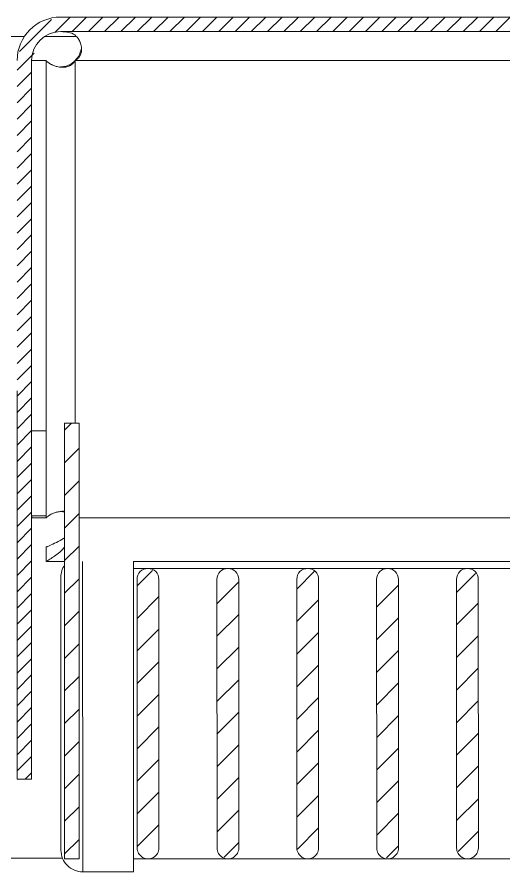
# Model space of a CAD drawing. Header units: millimetres. Extents: x -16985 to -606, y 2122 to 9380.
# Drawn here: x -2224.3 to -2157.2, y 7541.3 to 7659.1 of the extents above; entities that cross this region are included whole.
import ezdxf

# ---------------------------------------------------------------- set-up
doc = ezdxf.new("R2010")
doc.units = ezdxf.units.MM
doc.linetypes.add('K5LT32768', pattern=[0])
doc.linetypes.add('K5LT_THIN', pattern=[0])
pattern_1 = [(45, (0, 0), (-2.245064, 2.245064), [])]

msp = doc.modelspace()

# ---------------------------------------------------------------- hatches: boundary and pattern name
h = msp.add_hatch()
h.set_pattern_fill('ANSI31_ISO', style=0, pattern_type=0)
h.set_pattern_definition([(45, (0, 0), (-1.122532, 1.122532), [])])
h.paths.add_polyline_path([(-2224.29, 7554.07), (-2222.29, 7554.07), (-2222.29, 7653.07), (-2221.51, 7655.44), (-2219.48, 7656.89), (-2218.29, 7657.07), (-2116.63, 7657.07), (-2116.63, 7659.07), (-2218.29, 7659.07), (-2221.26, 7658.28), (-2223.45, 7656.13), (-2224.29, 7653.17), (-2224.29, 7653.07)])
h = msp.add_hatch()
h.set_pattern_fill('ANSI31_ISO', style=0, pattern_type=0)
h.set_pattern_definition(pattern_1)
h.paths.add_polyline_path([(-2217.75, 7543.11), (-2215.75, 7543.11), (-2215.76, 7603.11), (-2217.76, 7603.11)])
h = msp.add_hatch()
h.set_pattern_fill('ANSI31_ISO', style=0, pattern_type=0)
h.set_pattern_definition(pattern_1)
h.paths.add_polyline_path([(-2207.75, 7544.61), (-2207.18, 7543.43), (-2205.91, 7543.15), (-2204.89, 7543.97), (-2204.75, 7544.61), (-2204.76, 7581.61), (-2205.33, 7582.78), (-2206.6, 7583.07), (-2207.62, 7582.24), (-2207.76, 7581.61)])
h = msp.add_hatch()
h.set_pattern_fill('ANSI31_ISO', style=0, pattern_type=0)
h.set_pattern_definition(pattern_1)
h.paths.add_polyline_path([(-2196.75, 7544.61), (-2196.18, 7543.43), (-2194.91, 7543.15), (-2193.89, 7543.98), (-2193.75, 7544.61), (-2193.76, 7581.61), (-2194.33, 7582.79), (-2195.6, 7583.07), (-2196.62, 7582.24), (-2196.76, 7581.61)])
h = msp.add_hatch()
h.set_pattern_fill('ANSI31_ISO', style=0, pattern_type=0)
h.set_pattern_definition(pattern_1)
h.paths.add_polyline_path([(-2185.75, 7544.61), (-2185.18, 7543.43), (-2183.91, 7543.15), (-2182.89, 7543.98), (-2182.75, 7544.61), (-2182.76, 7581.61), (-2183.33, 7582.79), (-2184.6, 7583.07), (-2185.62, 7582.24), (-2185.76, 7581.61)])
h = msp.add_hatch()
h.set_pattern_fill('ANSI31_ISO', style=0, pattern_type=0)
h.set_pattern_definition(pattern_1)
h.paths.add_polyline_path([(-2174.75, 7544.61), (-2174.18, 7543.43), (-2172.91, 7543.15), (-2171.89, 7543.98), (-2171.75, 7544.61), (-2171.76, 7581.61), (-2172.33, 7582.79), (-2173.6, 7583.07), (-2174.62, 7582.24), (-2174.76, 7581.61)])
h = msp.add_hatch()
h.set_pattern_fill('ANSI31_ISO', style=0, pattern_type=0)
h.set_pattern_definition(pattern_1)
h.paths.add_polyline_path([(-2163.75, 7544.61), (-2163.18, 7543.43), (-2161.91, 7543.15), (-2160.89, 7543.98), (-2160.75, 7544.61), (-2160.76, 7581.61), (-2161.33, 7582.79), (-2162.6, 7583.07), (-2163.62, 7582.24), (-2163.76, 7581.61)])

# ---------------------------------------------------------------- linework, layer by layer
at = {"color": 7, "linetype": 'K5LT_THIN', "lineweight": 18}
for p, q in [((-2218.29, 7659.07), (-2116.63, 7659.07)), ((-2218.29, 7657.07), (-2116.63, 7657.07)), ((-2223.29, 7656.39), (-2226, 7656.39)), ((-2216.17, 7656.39), (-2220.52, 7656.39)), ((-2222.29, 7554.07), (-2222.29, 7653.07)), ((-2222.29, 7653.07), (-2220.29, 7653.07)), ((-2220.29, 7602.07), (-2220.29, 7653.07)), ((-1714.29, 7653.07), (-2216.29, 7653.07)), ((-2224.29, 7554.07), (-2224.29, 7607.57)), ((-2217.75, 7543.11), (-2217.76, 7603.11)), ((-2215.76, 7603.11), (-2217.76, 7603.11)), ((-2215.75, 7543.11), (-2215.76, 7603.11)), ((-2220.29, 7602.07), (-2222.29, 7602.07)), ((-2220.29, 7590.37), (-2220.29, 7602.07)), ((-2222.29, 7590.37), (-2220.29, 7590.37)), ((-2220.27, 7590.1), (-2222.25, 7590.1)), ((-2220.29, 7586.07), (-2220.29, 7584.07)), ((-2220.29, 7584.07), (-2217.76, 7584.07)), ((-2208.26, 7584.07), (-1720.26, 7584.07)), ((-2208.25, 7541.31), (-2208.26, 7584.07)), ((-1720.26, 7583.15), (-2208.26, 7583.11)), ((-2218.26, 7581.91), (-2218.25, 7563.11)), ((-2207.75, 7544.61), (-2207.76, 7581.61)), ((-2204.75, 7544.61), (-2204.76, 7581.61)), ((-2196.75, 7544.61), (-2196.76, 7581.61)), ((-2193.75, 7544.61), (-2193.76, 7581.61)), ((-2185.75, 7544.61), (-2185.76, 7581.61)), ((-2182.75, 7544.61), (-2182.76, 7581.61)), ((-2174.75, 7544.61), (-2174.76, 7581.61)), ((-2171.75, 7544.61), (-2171.76, 7581.61)), ((-2163.75, 7544.61), (-2163.76, 7581.61)), ((-2160.75, 7544.61), (-2160.76, 7581.61)), ((-2218.25, 7563.11), (-2218.25, 7544.31)), ((-2224.29, 7554.07), (-2222.29, 7554.07)), ((-2218.04, 7543.19), (-2232.79, 7543.19)), ((-2215.75, 7543.11), (-2217.75, 7543.11)), ((-2208.25, 7543.11), (-1720.25, 7543.15)), ((-2215.25, 7541.31), (-2208.25, 7541.31))]:
    msp.add_line(p, q, dxfattribs=at)
at = {"color": 8, "linetype": 'K5LT32768', "lineweight": 15, "true_color": 0x808080}
for p, q in [((-2216.29, 7603.11), (-2216.29, 7653.07)), ((-1714.29, 7590.07), (-2215.76, 7590.07)), ((-2215.26, 7584.08), (-2215.25, 7541.31))]:
    msp.add_line(p, q, dxfattribs=at)
at = {"color": 7, "linetype": 'K5LT_THIN', "lineweight": 18}
for centre, radius, start, end in [((-2218.29, 7653.07), 6, 90, 180), ((-2218.29, 7653.07), 4, 90, 180), ((-2215.26, 7581.91), 3, 146.4483, 180.0056), ((-2206.26, 7581.61), 1.5, 0.0056, 180.0056), ((-2195.26, 7581.61), 1.5, 0.0056, 180.0056), ((-2184.26, 7581.61), 1.5, 0.0056, 180.0056), ((-2173.26, 7581.61), 1.5, 0.0056, 180.0056), ((-2162.26, 7581.61), 1.5, 0.0056, 180.0056), ((-2215.25, 7544.31), 3, 180.0056, 270.0056), ((-2206.25, 7544.61), 1.5, 180.0056, 0.0056), ((-2195.25, 7544.61), 1.5, 180.0056, 0.0056), ((-2184.25, 7544.61), 1.5, 180.0056, 0.0056), ((-2173.25, 7544.61), 1.5, 180.0056, 0.0056), ((-2162.25, 7544.61), 1.5, 180.0056, 0.0056)]:
    msp.add_arc(centre, radius, start, end, dxfattribs=at)
for points, knots in [([(-2216.29, 7653.07), (-2216.25, 7653.1), (-2216.16, 7653.16), (-2216.04, 7653.26), (-2215.92, 7653.36), (-2215.81, 7653.48), (-2215.71, 7653.61), (-2215.63, 7653.74), (-2215.55, 7653.88), (-2215.45, 7654.15), (-2215.38, 7654.64), (-2215.45, 7655.11), (-2215.55, 7655.44), (-2215.61, 7655.6), (-2215.68, 7655.75), (-2215.88, 7656.15), (-2216.32, 7656.67), (-2217.17, 7657.03), (-2217.91, 7657.05), (-2218.29, 7657.07)], [0, 0, 0, 0, 0.021, 0.042004, 0.063011, 0.084023, 0.105039, 0.12606, 0.147083, 0.168105, 0.241093, 0.348661, 0.376388, 0.404113, 0.432337, 0.460661, 0.636933, 0.815172, 1, 1, 1, 1]), ([(-2216.29, 7653.07), (-2216.08, 7653.31), (-2215.68, 7653.78), (-2215.54, 7654.37), (-2215.48, 7654.66)], [0, 0, 0, 0, 0.519079, 1, 1, 1, 1]), ([(-2216.29, 7653.07), (-2216.43, 7652.89), (-2216.59, 7652.67), (-2216.83, 7652.49), (-2216.95, 7652.41), (-2217.1, 7652.33), (-2217.39, 7652.21), (-2217.95, 7652.12), (-2218.58, 7652.19), (-2219.1, 7652.34), (-2219.4, 7652.46), (-2219.73, 7652.62), (-2220.07, 7652.84), (-2220.27, 7653.04), (-2220.29, 7653.06), (-2220.29, 7653.07)], [0, 0, 0, 0, 0.09862, 0.118851, 0.139084, 0.159317, 0.199841, 0.281474, 0.42043, 0.518497, 0.593739, 0.631304, 0.782537, 0.934105, 1, 1, 1, 1]), ([(-2218.32, 7652.2), (-2218.05, 7652.22), (-2217.5, 7652.28), (-2216.79, 7652.62), (-2216.43, 7652.95), (-2216.29, 7653.07)], [0, 0, 0, 0, 0.366961, 0.763965, 1, 1, 1, 1]), ([(-2217.76, 7590.97), (-2217.86, 7590.98), (-2218.08, 7590.99), (-2218.38, 7590.96), (-2218.66, 7590.91), (-2218.9, 7590.85), (-2219.17, 7590.77), (-2219.4, 7590.68), (-2219.64, 7590.56), (-2219.81, 7590.46), (-2219.95, 7590.37), (-2220.07, 7590.28), (-2220.17, 7590.2), (-2220.23, 7590.13), (-2220.25, 7590.11), (-2220.27, 7590.1)], [0, 0, 0, 0, 0.078137, 0.157173, 0.236173, 0.305319, 0.374928, 0.489923, 0.547334, 0.662304, 0.719714, 0.777125, 0.88752, 0.9436, 1, 1, 1, 1]), ([(-2217.76, 7590.86), (-2217.78, 7590.87), (-2218.02, 7590.96), (-2218.26, 7590.95), (-2218.49, 7590.93)], [0, 0, 0, 0, 0.084651, 1, 1, 1, 1]), ([(-2222.29, 7590.37), (-2222.29, 7590.34), (-2222.29, 7590.3), (-2222.28, 7590.21), (-2222.26, 7590.14), (-2222.25, 7590.1)], [0, 0, 0, 0, 0.250166, 0.500333, 1, 1, 1, 1]), ([(-2220.27, 7590.1), (-2220.27, 7590.13), (-2220.28, 7590.19), (-2220.29, 7590.28), (-2220.29, 7590.34), (-2220.29, 7590.37)], [0, 0, 0, 0, 0.347663, 0.673659, 1, 1, 1, 1]), ([(-2217.76, 7587.34), (-2217.8, 7587.31), (-2218.16, 7587.03), (-2218.89, 7586.69), (-2219.69, 7586.32), (-2220.08, 7586.16), (-2220.19, 7586.11), (-2220.24, 7586.09), (-2220.28, 7586.07), (-2220.29, 7586.07), (-2220.29, 7586.07)], [0, 0, 0, 0, 0.043713, 0.350834, 0.667267, 0.826342, 0.859055, 0.891772, 0.945329, 1, 1, 1, 1]), ([(-2220.29, 7584.07), (-2220.26, 7584.08), (-2220.2, 7584.13), (-2219.49, 7584.58), (-2218.54, 7585.16), (-2217.92, 7585.85), (-2217.76, 7586.03)], [0, 0, 0, 0, 0.182785, 0.430023, 0.854529, 1, 1, 1, 1])]:
    msp.add_open_spline(points, degree=3, knots=knots, dxfattribs=at)

doc.saveas('drawing.dxf')
